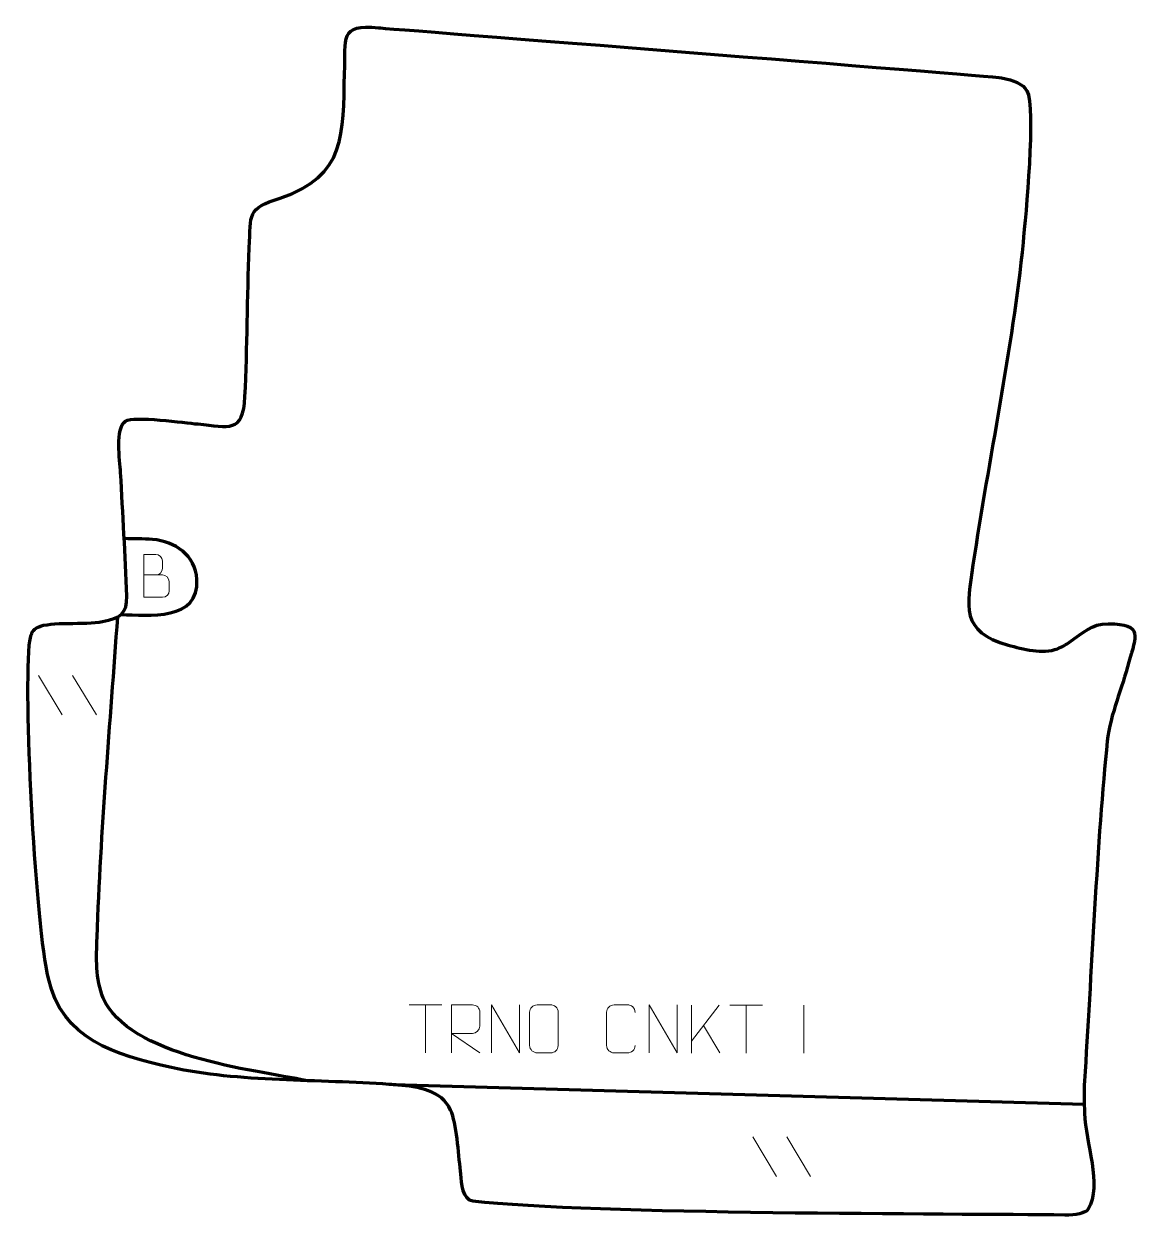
# Model space of a CAD drawing. Header units: millimetres. Extents: x 926 to 1509, y 102 to 722.
import ezdxf

# ---------------------------------------------------------------- set-up
doc = ezdxf.new("R2010")
doc.units = ezdxf.units.MM
doc.header["$MEASUREMENT"] = 0
doc.layers.add('layer 2', color=7, linetype='Continuous')
doc.layers.add('layer 3', color=7, linetype='Continuous')

msp = doc.modelspace()

# ---------------------------------------------------------------- linework, layer by layer
at = {"layer": 'layer 2', "color": 142, "lineweight": 158}
for points in [[(977.01, 414.8131), (991.1645, 414.407), (1017.9565, 411.374), (1016.4671, 433.0804), (1016.4671, 433.0804), (1015.604, 445.6596), (1005.2971, 452.8804), (993.3851, 453.8583), (993.3851, 453.8583), (988.5568, 454.2547), (983.502, 454.1615), (978.6374, 454.2913)], [(1073.938, 172.2726), (1044.6088, 178.0911), (981.1758, 184.8779), (967.7284, 215.2949), (967.7284, 215.2949), (963.7188, 225.0463), (964.159, 236.4957), (964.518, 246.8473), (964.518, 246.8473), (966.4518, 302.6215), (971.4262, 357.9567), (975.2859, 413.5933)]]:
    msp.add_open_spline(points, degree=3, knots=[0, 0, 0, 0, 0.25, 0.25, 0.25, 0.25, 0.5, 0.5, 0.5, 0.5, 1, 1, 1, 1], dxfattribs=at)
msp.add_open_spline([(1477.9494, 159.9302), (1477.9494, 159.9302), (1118.7942, 170.1738), (1118.7942, 170.1738)], degree=3, dxfattribs=at)
at = {"layer": 'layer 3', "color": 242, "lineweight": 158}
msp.add_open_spline([(1110.9796, 720.0242), (1090.2864, 722.1026), (1094.0021, 714.738), (1093.2603, 696.3405), (1093.2603, 696.3405), (1092.3943, 665.0036), (1094.2909, 642.8792), (1059.7062, 631.4721), (1059.7062, 631.4721), (1042.3494, 625.6435), (1044.5477, 623.7135), (1043.7171, 605.4816), (1043.7171, 605.4816), (1042.6219, 579.7601), (1042.7329, 553.7732), (1041.4506, 528.1692), (1041.4506, 528.1692), (1040.4802, 508.7945), (1033.5476, 512.4594), (1016.8648, 513.9373), (1016.8648, 513.9373), (1010.3903, 514.5701), (983.4938, 518.2256), (979.3386, 515.4329), (979.3386, 515.4329), (973.7531, 511.679), (976.4688, 495.0826), (976.7959, 488.6208), (976.7959, 488.6208), (977.901, 467.2561), (979.2285, 445.7698), (979.9838, 424.3979), (979.9838, 424.3979), (980.3065, 415.2666), (976.436, 412.8808), (967.4338, 411.1112), (967.4338, 411.1112), (958.1671, 409.2896), (940.2547, 411.3868), (933.8711, 408.233), (933.8711, 408.233), (932.3227, 407.4681), (931.8296, 406.9163), (930.8649, 405.5494), (930.8649, 405.5494), (930.0314, 404.0652), (929.5537, 401.6785), (929.3145, 398.8018), (929.3145, 398.8018), (926.4574, 364.4531), (932.8213, 253.3349), (939.2063, 225.4951), (939.2063, 225.4951), (946.463, 193.8527), (973.5412, 185.6963), (1003.2066, 179.1069), (1003.2066, 179.1069), (1037.5767, 171.4725), (1080.7877, 172.9938), (1116.4989, 170.35), (1116.4989, 170.35), (1118.0301, 170.2367), (1119.5585, 170.1137), (1121.0887, 169.9889), (1121.0887, 169.9889), (1131.2231, 169.1427), (1143.8814, 167.4221), (1148.3517, 156.9685), (1148.3517, 156.9685), (1148.3517, 156.9685), (1148.9848, 155.4881), (1148.9848, 155.4881), (1148.9848, 155.4881), (1151.7983, 147.9121), (1152.7163, 132.0253), (1153.6744, 123.5883), (1153.6744, 123.5883), (1154.1793, 119.2597), (1154.5976, 110.233), (1159.9614, 109.6194), (1159.9614, 109.6194), (1222.0274, 102.5191), (1411.2542, 103.0852), (1467.8891, 102.3961), (1467.8891, 102.3961), (1473.5006, 102.3278), (1478.6111, 103.2357), (1479.9346, 105.4277), (1479.9346, 105.4277), (1487.4269, 117.8367), (1478.5842, 140.2942), (1478.0654, 155.3764), (1478.0654, 155.3764), (1477.9211, 160.8921), (1477.7338, 166.5054), (1478.0982, 172.1541), (1478.0982, 172.1541), (1481.4373, 223.9206), (1484.7741, 299.6977), (1489.9375, 348.9265), (1489.9375, 348.9265), (1491.642, 363.3015), (1497.5124, 376.1903), (1501.2225, 390.2075), (1501.2225, 390.2075), (1504.761, 403.5761), (1509.122, 409.9124), (1490.5178, 409.9946), (1490.5178, 409.9946), (1481.4352, 410.0348), (1477.6961, 405.3127), (1470.3487, 400.44), (1470.3487, 400.44), (1468.1309, 398.9692), (1466.5699, 398.046), (1464.1191, 397.0069), (1464.1191, 397.0069), (1456.2438, 394.1112), (1446.0632, 396.7716), (1438.3648, 398.9299), (1438.3648, 398.9299), (1413.4699, 405.9094), (1416.9473, 418.6811), (1420.0839, 440.6676), (1420.0839, 440.6676), (1428.3325, 496.1073), (1440.502, 552.7609), (1446.1517, 608.2796), (1446.1517, 608.2796), (1447.4231, 621.39), (1452.9074, 678.7562), (1448.121, 687.2184), (1448.121, 687.2184), (1446.1789, 690.6521), (1441.1686, 693.0029), (1434.9689, 693.9982), (1434.9689, 693.9982), (1428.7692, 694.9935), (1110.9796, 720.0242), (1110.9796, 720.0242)], degree=3, knots=[0, 0, 0, 0, 0.02777778, 0.02777778, 0.02777778, 0.02777778, 0.05555556, 0.05555556, 0.05555556, 0.05555556, 0.08333333, 0.08333333, 0.08333333, 0.08333333, 0.11111111, 0.11111111, 0.11111111, 0.11111111, 0.13888889, 0.13888889, 0.13888889, 0.13888889, 0.16666667, 0.16666667, 0.16666667, 0.16666667, 0.19444444, 0.19444444, 0.19444444, 0.19444444, 0.22222222, 0.22222222, 0.22222222, 0.22222222, 0.25, 0.25, 0.25, 0.25, 0.27777778, 0.27777778, 0.27777778, 0.27777778, 0.30555556, 0.30555556, 0.30555556, 0.30555556, 0.33333333, 0.33333333, 0.33333333, 0.33333333, 0.36111111, 0.36111111, 0.36111111, 0.36111111, 0.38888889, 0.38888889, 0.38888889, 0.38888889, 0.41666667, 0.41666667, 0.41666667, 0.41666667, 0.44444444, 0.44444444, 0.44444444, 0.44444444, 0.47222222, 0.47222222, 0.47222222, 0.47222222, 0.5, 0.5, 0.5, 0.5, 0.52777778, 0.52777778, 0.52777778, 0.52777778, 0.55555556, 0.55555556, 0.55555556, 0.55555556, 0.58333333, 0.58333333, 0.58333333, 0.58333333, 0.61111111, 0.61111111, 0.61111111, 0.61111111, 0.63888889, 0.63888889, 0.63888889, 0.63888889, 0.66666667, 0.66666667, 0.66666667, 0.66666667, 0.69444444, 0.69444444, 0.69444444, 0.69444444, 0.72222222, 0.72222222, 0.72222222, 0.72222222, 0.75, 0.75, 0.75, 0.75, 0.77777778, 0.77777778, 0.77777778, 0.77777778, 0.80555556, 0.80555556, 0.80555556, 0.80555556, 0.83333333, 0.83333333, 0.83333333, 0.83333333, 0.86111111, 0.86111111, 0.86111111, 0.86111111, 0.88888889, 0.88888889, 0.88888889, 0.88888889, 0.91666667, 0.91666667, 0.91666667, 0.91666667, 0.94444444, 0.94444444, 0.94444444, 0.94444444, 1, 1, 1, 1], dxfattribs=at)
at = {"layer": 'layer 3', "color": 250, "lineweight": 9}
for points, knots in [([(988.7683, 435.3674), (992.0273, 435.3678), (995.2867, 435.3678), (998.5464, 435.3674), (998.5464, 435.3674), (1000.3157, 435.3519), (1002.0386, 433.7969), (1002.0386, 431.9611), (1002.0386, 431.9611), (1002.0383, 430.9503), (1002.0383, 428.219), (1002.0386, 427.2079), (1002.0386, 427.2079), (1002.0545, 425.5438), (1000.6732, 423.74), (998.5938, 423.7552), (998.5938, 423.7552), (995.3338, 423.7555), (992.0741, 423.7555), (988.8148, 423.7552), (988.8148, 423.7552), (988.8148, 431.2056), (988.8148, 438.6557), (988.8148, 446.1055), (988.8148, 446.1055), (990.9409, 446.1055), (993.0673, 446.1055), (995.1938, 446.1055), (995.1938, 446.1055), (996.6993, 446.1213), (998.5773, 444.4101), (998.5932, 442.6524), (998.5932, 442.6524), (998.5928, 440.8018), (998.5928, 440.6711), (998.5932, 438.8202), (998.5932, 438.8202), (998.6086, 436.9696), (996.9477, 435.3519), (995.1473, 435.3674)], [0, 0, 0, 0, 0.09090909, 0.09090909, 0.09090909, 0.09090909, 0.18181818, 0.18181818, 0.18181818, 0.18181818, 0.27272727, 0.27272727, 0.27272727, 0.27272727, 0.36363636, 0.36363636, 0.36363636, 0.36363636, 0.45454545, 0.45454545, 0.45454545, 0.45454545, 0.54545455, 0.54545455, 0.54545455, 0.54545455, 0.63636364, 0.63636364, 0.63636364, 0.63636364, 0.72727273, 0.72727273, 0.72727273, 0.72727273, 0.81818182, 0.81818182, 0.81818182, 0.81818182, 1, 1, 1, 1]), ([(1148.9491, 186.7795), (1148.9491, 186.7795), (1148.9491, 211.733), (1148.9491, 211.733), (1148.9491, 211.733), (1152.5439, 211.733), (1156.1394, 211.733), (1159.7346, 211.733), (1159.7346, 211.733), (1162.0599, 211.6953), (1163.6172, 210.2053), (1163.6131, 207.8389), (1163.6131, 207.8389), (1163.6127, 205.8034), (1163.6127, 202.744), (1163.6131, 200.708), (1163.6131, 200.708), (1163.6066, 198.8325), (1161.7943, 196.8907), (1159.7848, 196.8716), (1159.7848, 196.8716), (1159.7848, 196.8716), (1148.9491, 196.8716), (1148.9491, 196.8716), (1148.9491, 196.8716), (1148.9491, 196.8716), (1163.6038, 186.7795), (1163.6038, 186.7795)], [0, 0, 0, 0, 0.125, 0.125, 0.125, 0.125, 0.25, 0.25, 0.25, 0.25, 0.375, 0.375, 0.375, 0.375, 0.5, 0.5, 0.5, 0.5, 0.625, 0.625, 0.625, 0.625, 0.75, 0.75, 0.75, 0.75, 1, 1, 1, 1]), ([(1169.6217, 186.7795), (1169.6217, 186.7795), (1169.6217, 211.733), (1169.6217, 211.733), (1169.6217, 211.733), (1169.6217, 211.733), (1184.2765, 186.7795), (1184.2765, 186.7795), (1184.2765, 186.7795), (1184.2765, 186.7795), (1184.2765, 211.733), (1184.2765, 211.733)], [0, 0, 0, 0, 0.25, 0.25, 0.25, 0.25, 0.5, 0.5, 0.5, 0.5, 1, 1, 1, 1]), ([(1193.4295, 211.7327), (1195.7552, 211.7327), (1198.0813, 211.7327), (1200.4074, 211.7327), (1200.4074, 211.7327), (1202.354, 211.7683), (1204.3454, 210.2767), (1204.3721, 207.8391), (1204.3721, 207.8391), (1204.3717, 202.0922), (1204.3717, 196.3449), (1204.3721, 190.5972), (1204.3721, 190.5972), (1204.2323, 188.2738), (1202.5551, 186.7942), (1200.4074, 186.7834), (1200.4074, 186.7834), (1198.0755, 186.7838), (1195.7436, 186.7838), (1193.4121, 186.7834), (1193.4121, 186.7834), (1191.4871, 186.678), (1189.515, 188.5625), (1189.5262, 190.5798), (1189.5262, 190.5798), (1189.5265, 196.3499), (1189.5265, 202.1196), (1189.5262, 207.8889), (1189.5262, 207.8889), (1189.5304, 210.027), (1191.2771, 211.7462), (1193.4295, 211.7327)], [0, 0, 0, 0, 0.11111111, 0.11111111, 0.11111111, 0.11111111, 0.22222222, 0.22222222, 0.22222222, 0.22222222, 0.33333333, 0.33333333, 0.33333333, 0.33333333, 0.44444444, 0.44444444, 0.44444444, 0.44444444, 0.55555556, 0.55555556, 0.55555556, 0.55555556, 0.66666667, 0.66666667, 0.66666667, 0.66666667, 0.77777778, 0.77777778, 0.77777778, 0.77777778, 1, 1, 1, 1]), ([(1244.3721, 190.5972), (1244.2323, 188.2738), (1242.5551, 186.7942), (1240.4074, 186.7834), (1240.4074, 186.7834), (1238.0755, 186.7838), (1235.7436, 186.7838), (1233.4121, 186.7834), (1233.4121, 186.7834), (1231.4871, 186.678), (1229.515, 188.5625), (1229.5262, 190.5798), (1229.5262, 190.5798), (1229.5266, 196.3499), (1229.5266, 202.1196), (1229.5262, 207.8889), (1229.5262, 207.8889), (1229.5304, 210.027), (1231.2771, 211.7462), (1233.4295, 211.7327), (1233.4295, 211.7327), (1235.7552, 211.7327), (1238.0813, 211.7327), (1240.4074, 211.7327), (1240.4074, 211.7327), (1242.354, 211.7682), (1244.3454, 210.2767), (1244.3721, 207.8391)], [0, 0, 0, 0, 0.125, 0.125, 0.125, 0.125, 0.25, 0.25, 0.25, 0.25, 0.375, 0.375, 0.375, 0.375, 0.5, 0.5, 0.5, 0.5, 0.625, 0.625, 0.625, 0.625, 0.75, 0.75, 0.75, 0.75, 1, 1, 1, 1]), ([(1251.6217, 186.7795), (1251.6217, 186.7795), (1251.6217, 211.733), (1251.6217, 211.733), (1251.6217, 211.733), (1251.6217, 211.733), (1266.2765, 186.7795), (1266.2765, 186.7795), (1266.2765, 186.7795), (1266.2765, 186.7795), (1266.2765, 211.733), (1266.2765, 211.733)], [0, 0, 0, 0, 0.25, 0.25, 0.25, 0.25, 0.5, 0.5, 0.5, 0.5, 1, 1, 1, 1])]:
    msp.add_open_spline(points, degree=3, knots=knots, dxfattribs=at)
for points in [[(934.0973, 383.1462), (934.0973, 383.1462), (946.4616, 362.6019), (946.4616, 362.6019)], [(951.8272, 383.1462), (951.8272, 383.1462), (964.1915, 362.6019), (964.1915, 362.6019)], [(1126.7876, 211.7095), (1126.7876, 211.7095), (1143.7748, 211.7095), (1143.7748, 211.7095)], [(1135.2814, 186.7795), (1135.2814, 186.7795), (1135.2814, 211.733), (1135.2814, 211.733)], [(1273.761, 211.5761), (1273.761, 211.5761), (1273.761, 186.6225), (1273.761, 186.6225)], [(1288.1372, 211.5761), (1288.1372, 211.5761), (1273.761, 192.9364), (1273.761, 192.9364)], [(1293.6181, 211.5526), (1293.6181, 211.5526), (1310.6053, 211.5526), (1310.6053, 211.5526)], [(1302.1119, 186.6226), (1302.1119, 186.6226), (1302.1119, 211.5761), (1302.1119, 211.5761)], [(1332.1117, 211.5864), (1332.1117, 211.5864), (1332.1117, 186.6123), (1332.1117, 186.6123)], [(1288.4625, 186.7183), (1288.4625, 186.7183), (1279.992, 201.0319), (1279.992, 201.0319)], [(1305.5435, 143.0202), (1305.5435, 143.0202), (1317.9078, 122.4759), (1317.9078, 122.4759)], [(1305.5435, 143.0202), (1305.5435, 143.0202), (1317.9078, 122.4759), (1317.9078, 122.4759)], [(1323.2734, 143.0202), (1323.2734, 143.0202), (1335.6377, 122.4759), (1335.6377, 122.4759)], [(1323.2734, 143.0202), (1323.2734, 143.0202), (1335.6377, 122.4759), (1335.6377, 122.4759)]]:
    msp.add_open_spline(points, degree=3, dxfattribs=at)

doc.saveas('drawing.dxf')
